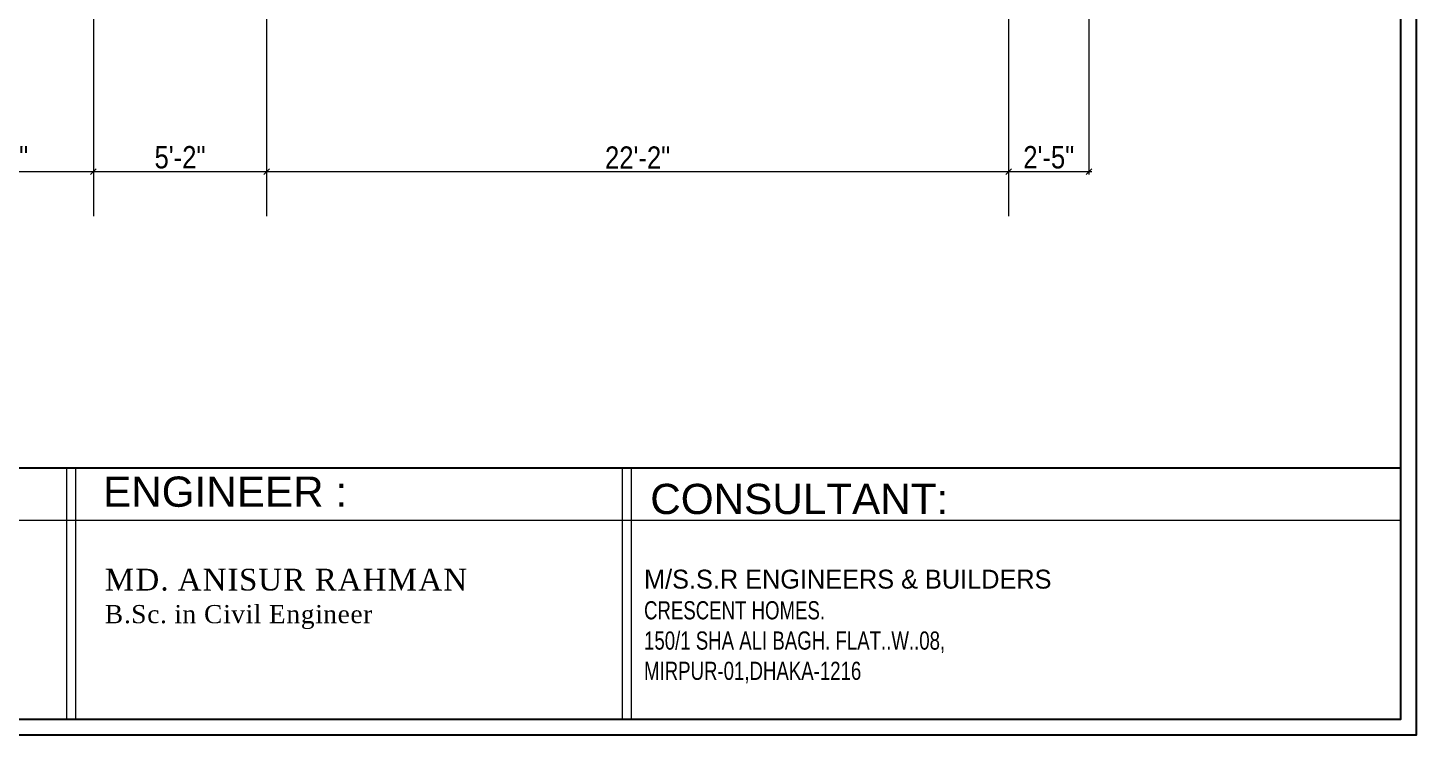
# Model space of a CAD drawing. Extents: x 52891 to 66536, y -48165 to -44533.
# Drawn here: x 55473.8 to 55970.7, y -47070.8 to -46817.6 of the extents above; entities that cross this region are included whole.
import ezdxf

# ---------------------------------------------------------------- set-up
doc = ezdxf.new("R2010")
doc.units = 0
doc.header["$MEASUREMENT"] = 0
doc.header["$PDMODE"] = 3
doc.layers.get('DEFPOINTS').update_dxf_attribs({"lineweight": 13})
for name, color, linetype, lineweight in [('DIMEN', 8, 'Continuous', 13), ('line', 7, 'Continuous', 15), ('TEXT', 7, 'Continuous', 13), ('WALL', 7, 'Continuous', 30)]:
    doc.layers.add(name, color=color, linetype=linetype, lineweight=lineweight)
doc.layers.add('Layer1', color=174, linetype='Continuous')
doc.styles.add('Arial', font='arial.ttf')
doc.styles.add('Dimtext', font='ARIALN.TTF')
doc.dimstyles.new('Dim4', dxfattribs={"dimtxt": 8, "dimasz": 2, "dimexe": 1, "dimexo": 1, "dimgap": 1, "dimtad": 1, "dimdec": 0, "dimzin": 3, "dimdsep": 46, "dimlunit": 4, "dimtxsty": 'Dimtext', "dimblk": 'OBLIQUE', "dimcen": 2, "dimdle": 1, "dimclrd": 256, "dimclre": 256, "dimclrt": 3, "dimadec": 0, "dimazin": 1, "dimtm": 1e-09, "dimtfac": 1, "dimtdec": 0, "dimtofl": 0, "dimtmove": 2, "dimatfit": 3, "dimldrblk": 'OBLIQUE', "dimfxl": 6, "dimfrac": 2, "dimtolj": 1, "dimtzin": 0, "dimlwd": -1, "dimlwe": -1, "dimarcsym": 0})

# ---------------------------------------------------------------- blocks, each defined once
blk = doc.blocks.new('_Oblique')
at = {"layer": 'WALL', "color": 0, "lineweight": -2}
blk.add_line((-0.5, -0.5), (0.5, 0.5), dxfattribs=at)
blk = doc.blocks.new('*D1456')
at = {"layer": 'DEFPOINTS', "color": 0}
for p in [(55427.33, -46869.06), (55497.33, -46869.06), (55497.33, -46869.06)]:
    blk.add_point(p, dxfattribs=at)
at = {"layer": 'line'}
blk.add_line((55426.33, -46869.06), (55498.33, -46869.06), dxfattribs=at)
at = {"layer": 'line', "xscale": 2, "yscale": 2, "zscale": 2, "rotation": 180}
blk.add_blockref('_Oblique', (55427.33, -46869.06), dxfattribs=at)
at = {"layer": 'line', "xscale": 2, "yscale": 2, "zscale": 2}
blk.add_blockref('_Oblique', (55497.33, -46869.06), dxfattribs=at)
at = {"layer": 'line', "color": 3, "insert": (55462.33, -46863.97), "char_height": 8, "attachment_point": 5, "style": 'Dimtext'}
blk.add_mtext('\\A1;5\'-10"', dxfattribs=at)
blk = doc.blocks.new('*D1457')
at = {"layer": 'DEFPOINTS', "color": 0}
for p in [(55497.33, -46869.06), (55559.33, -46869.06), (55559.33, -46869.06)]:
    blk.add_point(p, dxfattribs=at)
at = {"layer": 'line'}
blk.add_line((55496.33, -46869.06), (55560.33, -46869.06), dxfattribs=at)
at = {"layer": 'line', "xscale": 2, "yscale": 2, "zscale": 2, "rotation": 180}
blk.add_blockref('_Oblique', (55497.33, -46869.06), dxfattribs=at)
at = {"layer": 'line', "xscale": 2, "yscale": 2, "zscale": 2}
blk.add_blockref('_Oblique', (55559.33, -46869.06), dxfattribs=at)
at = {"layer": 'line', "color": 3, "insert": (55528.33, -46863.97), "char_height": 8, "attachment_point": 5, "style": 'Dimtext'}
blk.add_mtext('\\A1;5\'-2"', dxfattribs=at)
blk = doc.blocks.new('*D1458')
at = {"layer": 'DEFPOINTS', "color": 0}
for p in [(55559.33, -46869.06), (55824.83, -46869.06), (55824.83, -46869.06)]:
    blk.add_point(p, dxfattribs=at)
at = {"layer": 'line'}
blk.add_line((55558.33, -46869.06), (55825.83, -46869.06), dxfattribs=at)
at = {"layer": 'line', "xscale": 2, "yscale": 2, "zscale": 2, "rotation": 180}
blk.add_blockref('_Oblique', (55559.33, -46869.06), dxfattribs=at)
at = {"layer": 'line', "xscale": 2, "yscale": 2, "zscale": 2}
blk.add_blockref('_Oblique', (55824.83, -46869.06), dxfattribs=at)
at = {"layer": 'line', "color": 3, "insert": (55692.08, -46864.04), "char_height": 8, "attachment_point": 5, "style": 'Dimtext'}
blk.add_mtext('\\A1;22\'-2"', dxfattribs=at)
blk = doc.blocks.new('*D1459')
at = {"layer": 'DEFPOINTS', "color": 0}
for p in [(55853.59, -46793.6), (55824.83, -46869.06), (55853.59, -46869.06)]:
    blk.add_point(p, dxfattribs=at)
at = {"layer": 'line'}
for p, q in [((55853.59, -46794.6), (55853.59, -46870.06)), ((55823.83, -46869.06), (55854.59, -46869.06))]:
    blk.add_line(p, q, dxfattribs=at)
at = {"layer": 'line', "xscale": 2, "yscale": 2, "zscale": 2, "rotation": 180}
blk.add_blockref('_Oblique', (55824.83, -46869.06), dxfattribs=at)
at = {"layer": 'line', "xscale": 2, "yscale": 2, "zscale": 2}
blk.add_blockref('_Oblique', (55853.59, -46869.06), dxfattribs=at)
at = {"layer": 'line', "color": 3, "insert": (55839.21, -46863.97), "char_height": 8, "attachment_point": 5, "style": 'Dimtext'}
blk.add_mtext('\\A1;2\'-5"', dxfattribs=at)
blk = doc.blocks.new('L')
at = {"layer": 'Layer1', "color": 0}
blk.add_line((0, 65.62), (-777.86, 65.62), dxfattribs=at)
at = {"layer": 'Layer1', "color": 4}
blk.add_lwpolyline([(-781.98, 548.61), (4.12, 548.61), (4.12, -4.12), (-781.98, -4.12)], close=True, dxfattribs=at)
at = {"layer": 'Layer1', "color": 1}
blk.add_lwpolyline([(-777.86, 544.49), (0, 544.49), (0, 0), (-777.86, 0)], close=True, dxfattribs=at)
at = {"layer": 'TEXT', "color": 0}
for p, q in [((0, 65.62), (-777.86, 65.62)), ((-348.23, 0.31), (-348.23, 65.62)), ((-345.86, 0.31), (-345.86, 65.62)), ((-203.16, 0.31), (-203.16, 65.62)), ((-200.79, 0.31), (-200.79, 65.62)), ((-777.86, 52.07), (0, 52.07))]:
    blk.add_line(p, q, dxfattribs=at)
at = {"layer": 'TEXT', "color": 4, "lineweight": 13, "insert": (-338.79, 63.44), "char_height": 7.894, "attachment_point": 1, "style": 'Arial'}
blk.add_mtext('ENGINEER :', dxfattribs=at)
at = {"layer": 'TEXT', "color": 4, "lineweight": 13, "insert": (-195.89, 61.54), "char_height": 7.8937, "attachment_point": 1, "line_spacing_factor": 1.5, "style": 'Arial'}
blk.add_mtext('CONSULTANT:', dxfattribs=at)
at = {"layer": 'TEXT', "color": 3, "lineweight": 13, "insert": (-338.33, 39.36), "char_height": 5.6834, "width": 108.3857, "attachment_point": 1, "style": 'Arial'}
blk.add_mtext('{\\fTimes New Roman|b0|i0|c0|p18;\\T1.05;MD. ANISUR RAHMAN\\P\\H0.8344x;B.Sc. in Civil Engineer}', dxfattribs=at)
at = {"layer": 'TEXT', "color": 4, "insert": (-197.52, 39.11), "char_height": 4.89284, "attachment_point": 1, "style": 'Arial'}
blk.add_mtext('\\pt1.131;{\\fBankGothic Lt BT|b0|i0|c0|p34;\\H1.009x;\\C96;M/S.S.R ENGINEERS & BUILDERS\\fSwis721 LtCn BT|b0|i0|c0|p34;\\H0.6676x;\\C1;\\P\\H1.439x;\\C5;CRESCENT HOMES.\\P150/1 SHA ALI BAGH. FLAT..W..08,\\PMIRPUR-01,DHAKA-1216}', dxfattribs=at)

msp = doc.modelspace()

# ---------------------------------------------------------------- linework, layer by layer
at = {"layer": 'DIMEN'}
for p, q in [((55497.33, -46376.46), (55497.33, -46884.98)), ((55559.33, -46376.46), (55559.33, -46884.98)), ((55824.83, -46376.46), (55824.83, -46884.98))]:
    msp.add_line(p, q, dxfattribs=at)

# ---------------------------------------------------------------- block references
at = {"layer": 'WALL', "xscale": 1.370411425996281, "yscale": 1.370411425996281, "zscale": 1.370411425990245}
msp.add_blockref('L', (55965.06, -47065.14), dxfattribs=at)

# ---------------------------------------------------------------- dimensions: what is measured, and where the dimension line sits
at = {"layer": 'line'}
for base, p1, p2, picture, middle in [((55853.59, -46869.06), (55824.83, -46869.06), (55853.59, -46793.6), '*D1459', (55839.21, -46863.97)), ((55497.33, -46869.06), (55427.33, -46869.06), (55497.33, -46869.06), '*D1456', (55462.33, -46863.97)), ((55559.33, -46869.06), (55497.33, -46869.06), (55559.33, -46869.06), '*D1457', (55528.33, -46863.97)), ((55824.82962196, -46869.05678271), (55559.32962196, -46869.05678271), (55824.82962196, -46869.05678271), '*D1458', (55692.07962196, -46864.04041163))]:
    dim = msp.add_linear_dim(base=base, p1=p1, p2=p2, dimstyle='Dim4', dxfattribs=at)
    dim.commit()
    dim.dimension.update_dxf_attribs({"geometry": picture, "text_midpoint": middle})

doc.saveas('drawing.dxf')
